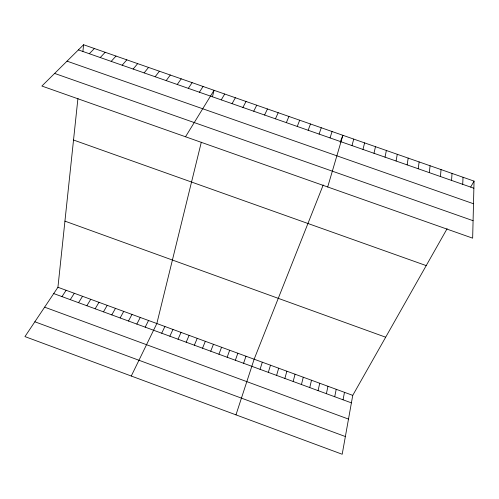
<?xml version="1.0" encoding="UTF-8"?>
<svg xmlns="http://www.w3.org/2000/svg" width="499" height="499" viewBox="0 0 499 499"><rect width="100%" height="100%" fill="white"/><g stroke="black" fill="none" stroke-linecap="round" stroke-linejoin="round"><path stroke-width="0.75" d="M474.05 181.112L472.659 238.166L41.879 86.046L83.607 44.748L474.05 181.112L470.682 187.056M462.71 184.318L463.035 177.264M451.564 180.42L452.032 173.421M440.436 176.527L441.047 169.585M447.11 228.698L352.749 395.364L342.195 454.252L24.95 336.594L57.928 287.274L77.938 98.347M82.903 51.434L83.607 44.748M429.321 172.642L430.076 165.755M418.224 168.762L419.123 161.932M407.14 164.882L408.188 158.108M396.081 161.015L397.266 154.297M343.05 399.799L344.478 392.333M385.028 157.148L386.363 150.486M334.71 396.736L336.22 389.301M326.383 393.68L327.974 386.276M374.001 153.293L375.473 146.681M318.063 390.623L319.734 383.257M309.748 387.573L311.501 380.238M201.309 142.221L156.836 323.539L131.274 376.028M212.462 96.75L214.046 90.3L185.522 136.77M362.985 149.438L364.601 142.889M301.446 384.523L303.28 377.225M293.15 381.479L295.065 374.213M351.988 145.596L353.741 139.096M284.867 378.435L286.863 371.206M276.589 375.398L278.667 368.206M327.693 186.975L342.9 135.31L340.168 142.196M268.325 372.366L270.483 365.199M260.073 369.335L262.306 362.205M330.039 137.917L332.078 131.53M235.977 414.856L254.141 359.211L323.221 184.954M243.587 363.278L245.982 356.217M319.092 134.088L321.269 127.75M235.36 360.259L237.83 353.23M227.139 357.24L229.69 350.248M308.157 130.264L310.478 123.983M218.93 354.228L221.562 347.267M210.728 351.215L213.441 344.291M297.242 126.447L299.699 120.222M202.538 348.208L205.326 341.316M194.354 345.202L197.224 338.341M286.339 122.635L288.933 116.46M186.177 342.202L189.127 335.378M178.018 339.208L181.043 332.409M275.454 118.824L278.192 112.705M169.86 336.214L172.966 329.452M264.589 115.026L267.458 108.957M161.713 333.22L164.895 326.489M253.735 111.227L256.748 105.214M145.203 327.157L148.546 320.495M136.838 324.088L140.263 317.458M242.894 107.441L246.044 101.478M128.486 321.019L131.986 314.426M120.14 317.957L123.721 311.395M232.079 103.655L235.366 97.748M111.801 314.894L115.462 308.37M103.48 311.838L107.216 305.344M221.269 99.875L224.693 94.024M95.159 308.781L98.977 302.325M86.851 305.731L90.749 299.306M78.555 302.687L82.528 296.294M70.265 299.643L74.32 293.281M199.382 92.221L203.087 86.477M61.988 296.606L66.118 290.275M188.304 88.348L192.14 82.653M177.239 84.474L181.218 78.836M166.186 80.613L170.309 75.025M155.158 76.752L159.412 71.22M144.142 72.898L148.534 67.421M133.139 69.055L137.674 63.629M122.161 65.213L126.827 59.843M111.196 61.377L115.999 56.063M100.243 57.547L105.189 52.283M89.315 53.724L94.392 48.515M78.399 49.906L473.875 188.223M67.028 61.159L473.495 203.748M54.628 73.428L473.083 220.701M73.521 140.019L426.215 265.605M64.932 221.132L385.671 337.205M57.928 287.274L352.749 395.364M53.717 293.568L351.402 402.868M44.629 307.159L348.495 419.085M34.855 321.78L345.37 436.544"/></g></svg>
